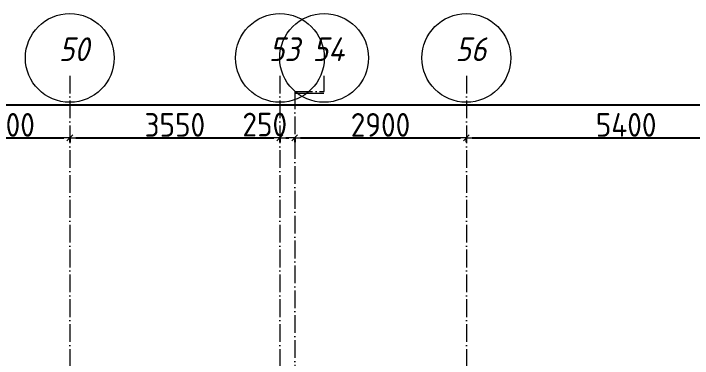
# Model space of a CAD drawing. Header units: millimetres. Extents: x -213536 to 1564669, y -45299 to 942238.
# Drawn here: x 619821 to 631291, y 372394 to 378224 of the extents above; entities that cross this region are included whole.
import ezdxf

# ---------------------------------------------------------------- set-up
doc = ezdxf.new("R2010")
doc.units = ezdxf.units.MM
doc.linetypes.add('50_200_ШТРИХ_1Т_ш5_п1_п1_', pattern=[700, 500, -100, 0, -100])
for name, color, linetype, lineweight in [('A-____-____-DIMS', 7, 'Continuous', 9), ('S-GRID-____-IDEN', 7, 'Continuous', 9), ('S-GRID-____-OTLN', 7, 'Continuous', 9), ('S-GRID-____-OTLN-1', 7, '50_200_ШТРИХ_1Т_ш5_п1_п1_', 9)]:
    doc.layers.add(name, color=color, linetype=linetype, lineweight=lineweight)
doc.styles.add('ISOCPEUR_I_9', font='isocpeui.ttf', dxfattribs={"width": 0.9, "height": 250})
doc.styles.add('СПДС', font='isocpeur.ttf', dxfattribs={"width": 0.9})
doc.dimstyles.new('Размера А3', dxfattribs={"dimtxt": 200, "dimasz": 100, "dimexe": 70, "dimexo": 100, "dimgap": 20, "dimtad": 1, "dimdec": 0, "dimrnd": 10, "dimzin": 0, "dimdsep": 46, "dimtxsty": 'СПДС', "dimblk": 'ARROWHEAD_6', "dimcen": 1, "dimclrd": 256, "dimclre": 256, "dimclrt": 256, "dimazin": 0, "dimtfac": 1, "dimtdec": 0, "dimtmove": 2, "dimatfit": 3, "dimfxl": 1, "dimtolj": 1, "dimtzin": 0, "dimarcsym": 0})

# ---------------------------------------------------------------- blocks, each defined once
blk = doc.blocks.new('Ось сетки - Круг_Ø6_00__ISO-2_5_0_9K_-25732049-АР1_План отверстий 3 этажа в осях 1-64_Ю-ЯЯ')
at = {"layer": 'S-GRID-____-IDEN'}
blk.add_circle((0, 0), 3, dxfattribs=at)
blk = doc.blocks.new('ARROWHEAD_6')
at = {"color": 0, "linetype": 'Continuous'}
for p, q in [((0, 0), (-1, 0)), ((-0.5, -0.5), (0.5, 0.5))]:
    blk.add_line(p, q, dxfattribs=at)
blk = doc.blocks.new('*D5366')
at = {"layer": 'A-____-____-DIMS', "lineweight": -2, "transparency": 16777216}
for p, q in [((618671, 376128), (618671, 376052)), ((618771, 376122), (620671, 376122)), ((620771, 376128), (620771, 376052))]:
    blk.add_line(p, q, dxfattribs=at)
at = {"layer": 'Defpoints', "color": 0, "lineweight": 50, "transparency": 16777216}
for p in [(618671, 376228), (620771, 376228), (620771, 376122)]:
    blk.add_point(p, dxfattribs=at)
at = {"layer": 'A-____-____-DIMS', "lineweight": -2, "transparency": 16777216, "xscale": 100, "yscale": 100, "zscale": 100, "rotation": 180}
blk.add_blockref('ARROWHEAD_6', (618671, 376122), dxfattribs=at)
at = {"layer": 'A-____-____-DIMS', "lineweight": -2, "transparency": 16777216, "xscale": 100, "yscale": 100, "zscale": 100}
blk.add_blockref('ARROWHEAD_6', (620771, 376122), dxfattribs=at)
at = {"layer": 'A-____-____-DIMS', "transparency": 16777216, "insert": (619721, 376342), "char_height": 400, "attachment_point": 5, "style": 'СПДС'}
blk.add_mtext('\\A1;2100', dxfattribs=at)
blk = doc.blocks.new('*D5367')
at = {"layer": 'A-____-____-DIMS', "lineweight": -2, "transparency": 16777216}
for p, q in [((620771, 376128), (620771, 376052)), ((620871, 376122), (624221, 376122)), ((624321, 376128), (624321, 376052))]:
    blk.add_line(p, q, dxfattribs=at)
at = {"layer": 'Defpoints', "color": 0, "lineweight": 50, "transparency": 16777216}
for p in [(620771, 376228), (624321, 376228), (624321, 376122)]:
    blk.add_point(p, dxfattribs=at)
at = {"layer": 'A-____-____-DIMS', "lineweight": -2, "transparency": 16777216, "xscale": 100, "yscale": 100, "zscale": 100, "rotation": 180}
blk.add_blockref('ARROWHEAD_6', (620771, 376122), dxfattribs=at)
at = {"layer": 'A-____-____-DIMS', "lineweight": -2, "transparency": 16777216, "xscale": 100, "yscale": 100, "zscale": 100}
blk.add_blockref('ARROWHEAD_6', (624321, 376122), dxfattribs=at)
at = {"layer": 'A-____-____-DIMS', "transparency": 16777216, "insert": (622546, 376342), "char_height": 400, "attachment_point": 5, "style": 'СПДС'}
blk.add_mtext('\\A1;3550', dxfattribs=at)
blk = doc.blocks.new('*D5368')
at = {"layer": 'A-____-____-DIMS', "lineweight": -2, "transparency": 16777216}
for p, q in [((624321, 376128), (624321, 376052)), ((624421, 376122), (624471, 376122)), ((624571, 376128), (624571, 376052))]:
    blk.add_line(p, q, dxfattribs=at)
at = {"layer": 'Defpoints', "color": 0, "lineweight": 50, "transparency": 16777216}
for p in [(624321, 376228), (624571, 376228), (624571, 376122)]:
    blk.add_point(p, dxfattribs=at)
at = {"layer": 'A-____-____-DIMS', "lineweight": -2, "transparency": 16777216, "xscale": 100, "yscale": 100, "zscale": 100, "rotation": 180}
blk.add_blockref('ARROWHEAD_6', (624321, 376122), dxfattribs=at)
at = {"layer": 'A-____-____-DIMS', "lineweight": -2, "transparency": 16777216, "xscale": 100, "yscale": 100, "zscale": 100}
blk.add_blockref('ARROWHEAD_6', (624571, 376122), dxfattribs=at)
at = {"layer": 'A-____-____-DIMS', "transparency": 16777216, "insert": (623688, 376548), "char_height": 400, "attachment_point": 1, "line_spacing_factor": 1.149209, "style": 'СПДС'}
blk.add_mtext('\\A1;250', dxfattribs=at)
blk = doc.blocks.new('*D5369')
at = {"layer": 'A-____-____-DIMS', "lineweight": -2, "transparency": 16777216}
for p, q in [((624571, 376128), (624571, 376052)), ((624671, 376122), (627371, 376122)), ((627471, 376128), (627471, 376052))]:
    blk.add_line(p, q, dxfattribs=at)
at = {"layer": 'Defpoints', "color": 0, "lineweight": 50, "transparency": 16777216}
for p in [(624571, 376228), (627471, 376228), (627471, 376122)]:
    blk.add_point(p, dxfattribs=at)
at = {"layer": 'A-____-____-DIMS', "lineweight": -2, "transparency": 16777216, "xscale": 100, "yscale": 100, "zscale": 100, "rotation": 180}
blk.add_blockref('ARROWHEAD_6', (624571, 376122), dxfattribs=at)
at = {"layer": 'A-____-____-DIMS', "lineweight": -2, "transparency": 16777216, "xscale": 100, "yscale": 100, "zscale": 100}
blk.add_blockref('ARROWHEAD_6', (627471, 376122), dxfattribs=at)
at = {"layer": 'A-____-____-DIMS', "transparency": 16777216, "insert": (626021, 376342), "char_height": 400, "attachment_point": 5, "style": 'СПДС'}
blk.add_mtext('\\A1;2900', dxfattribs=at)
blk = doc.blocks.new('*D5370')
at = {"layer": 'A-____-____-DIMS', "lineweight": -2, "transparency": 16777216}
for p, q in [((627471, 376128), (627471, 376052)), ((627571, 376122), (632771, 376122)), ((632871, 376128), (632871, 376052))]:
    blk.add_line(p, q, dxfattribs=at)
at = {"layer": 'Defpoints', "color": 0, "lineweight": 50, "transparency": 16777216}
for p in [(627471, 376228), (632871, 376228), (632871, 376122)]:
    blk.add_point(p, dxfattribs=at)
at = {"layer": 'A-____-____-DIMS', "lineweight": -2, "transparency": 16777216, "xscale": 100, "yscale": 100, "zscale": 100, "rotation": 180}
blk.add_blockref('ARROWHEAD_6', (627471, 376122), dxfattribs=at)
at = {"layer": 'A-____-____-DIMS', "lineweight": -2, "transparency": 16777216, "xscale": 100, "yscale": 100, "zscale": 100}
blk.add_blockref('ARROWHEAD_6', (632871, 376122), dxfattribs=at)
at = {"layer": 'A-____-____-DIMS', "transparency": 16777216, "insert": (630171, 376342), "char_height": 400, "attachment_point": 5, "style": 'СПДС'}
blk.add_mtext('\\A1;5400', dxfattribs=at)
blk = doc.blocks.new('*D5375')
at = {"layer": 'A-____-____-DIMS', "lineweight": -2, "transparency": 16777216}
for p, q in [((547371, 376680), (547371, 376604)), ((547471, 376674), (598340, 376674)), ((650771, 376674), (599748, 376674)), ((650871, 376680), (650871, 376604))]:
    blk.add_line(p, q, dxfattribs=at)
at = {"layer": 'Defpoints', "color": 0, "lineweight": 50, "transparency": 16777216}
for p in [(547371, 376780), (650871, 376780), (650871, 376674)]:
    blk.add_point(p, dxfattribs=at)
at = {"layer": 'A-____-____-DIMS', "lineweight": -2, "transparency": 16777216, "xscale": 100, "yscale": 100, "zscale": 100, "rotation": 180}
blk.add_blockref('ARROWHEAD_6', (547371, 376674), dxfattribs=at)
at = {"layer": 'A-____-____-DIMS', "lineweight": -2, "transparency": 16777216, "xscale": 100, "yscale": 100, "zscale": 100}
blk.add_blockref('ARROWHEAD_6', (650871, 376674), dxfattribs=at)
at = {"layer": 'A-____-____-DIMS', "transparency": 16777216, "insert": (598360, 377100), "char_height": 400, "attachment_point": 1, "line_spacing_factor": 1.149209, "style": 'СПДС'}
blk.add_mtext('\\A1;103500', dxfattribs=at)

msp = doc.modelspace()

# ---------------------------------------------------------------- linework, layer by layer
at = {"layer": 'S-GRID-____-OTLN'}
msp.add_line((624571.5, 376879.1), (625064.4, 376879.1), dxfattribs=at)
at = {"layer": 'S-GRID-____-OTLN-1', "color": 251, "ltscale": 0.6, "true_color": 0x636466}
for p, q in [((620771.5, 377174), (620771.5, 326262.2)), ((624321.5, 377174), (624321.5, 326552.3)), ((625068.2, 376905.8), (625068.2, 377174)), ((627471.5, 377174), (627471.5, 326262.2)), ((624571.5, 376905.8), (624571.5, 326262.2)), ((624571.5, 376905.8), (625068.2, 376905.8))]:
    msp.add_line(p, q, dxfattribs=at)

# ---------------------------------------------------------------- block references
at = {"layer": 'S-GRID-____-IDEN', "xscale": 250, "yscale": 250, "zscale": 99.99999999999993, "rotation": 180}
for p in [(620771.5, 377474), (624321.5, 377474), (625068.2, 377474), (627471.5, 377474)]:
    msp.add_blockref('Ось сетки - Круг_Ø6_00__ISO-2_5_0_9K_-25732049-АР1_План отверстий 3 этажа в осях 1-64_Ю-ЯЯ', p, dxfattribs=at)

# ---------------------------------------------------------------- texts
at = {"layer": 'S-GRID-____-IDEN', "char_height": 400, "attachment_point": 1, "style": 'ISOCPEUR_I_9'}
for s, insert, width in [('50', (620587.2, 377821), 404.05), ('53', (624137.2, 377821), 404.05), ('54', (624874.9, 377821), 425.696), ('56', (627287.2, 377821), 404.05)]:
    msp.add_mtext(s, dxfattribs=dict(at, insert=insert, width=width))

# ---------------------------------------------------------------- dimensions: what is measured, and where the dimension line sits
at = {"layer": 'A-____-____-DIMS'}
for base, p1, p2, picture, middle in [((650871.5, 376673.8), (547371.5, 376779.8), (650871.5, 376779.8), '*D5375', (599044.3, 376833.7)), ((624571.5, 376121.6), (624321.5, 376227.6), (624571.5, 376227.6), '*D5368', (624029.8, 376281.5))]:
    dim = msp.add_linear_dim(base=base, p1=p1, p2=p2, dimstyle='Размера А3', override={"dimtxt": 400}, dxfattribs=at)
    dim.commit()
    dim.dimension.update_dxf_attribs({"geometry": picture, "text_midpoint": middle, "dimtype": 160})
for base, p1, p2, picture, middle in [((620771.5, 376121.6), (618671.5, 376227.6), (620771.5, 376227.6), '*D5366', (619721.5, 376341.6)), ((624321.5, 376121.6), (620771.5, 376227.6), (624321.5, 376227.6), '*D5367', (622546.5, 376341.6)), ((627471.5, 376121.6), (624571.5, 376227.6), (627471.5, 376227.6), '*D5369', (626021.5, 376341.6)), ((632871.5, 376121.6), (627471.5, 376227.6), (632871.5, 376227.6), '*D5370', (630171.5, 376341.6))]:
    dim = msp.add_linear_dim(base=base, p1=p1, p2=p2, dimstyle='Размера А3', override={"dimtxt": 400}, dxfattribs=at)
    dim.commit()
    dim.dimension.update_dxf_attribs({"geometry": picture, "text_midpoint": middle})

doc.saveas('drawing.dxf')
